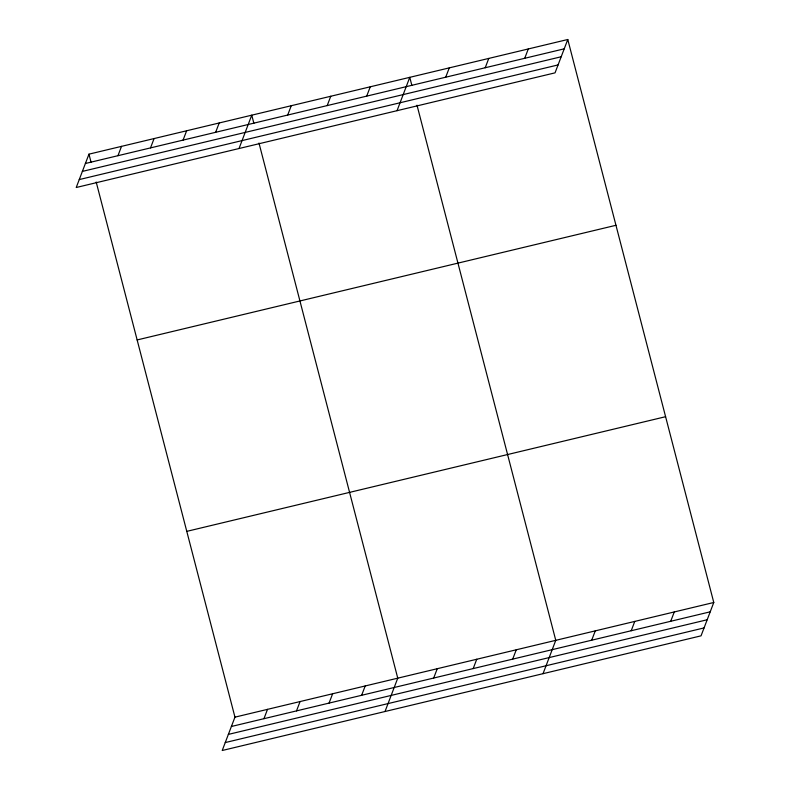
<?xml version="1.0" encoding="UTF-8"?>
<svg xmlns="http://www.w3.org/2000/svg" width="790" height="790" viewBox="0 0 790 790"><rect width="100%" height="100%" fill="white"/><g stroke="black" fill="none" stroke-linecap="round" stroke-linejoin="round"><path stroke-width="1.19" d="M88.964 154.159L76.225 187.507L555.044 72.848L567.783 39.5L88.964 154.159L91.067 162.286M117.957 155.689L121.522 146.357M150.515 147.898L154.08 138.566M183.073 140.097L186.638 130.765M215.64 132.305L219.195 122.973M239.024 148.52L251.763 115.172L253.867 123.299M287.698 115.044L291.263 105.712M327.198 105.584L330.763 96.252M366.708 96.123L370.263 86.791M397.034 110.689L409.773 77.341L411.876 85.468M445.708 77.213L449.273 67.881M96.192 182.026L234.956 717.152L222.217 750.5L701.036 635.841L713.775 602.494L567.783 39.5M485.208 67.752L488.773 58.42M263.949 718.683L267.514 709.351M524.718 58.292L528.283 48.96M296.507 710.891L300.072 701.56M329.075 703.09L332.63 693.758M361.632 695.299L365.197 685.967M385.016 711.514L397.755 678.166L258.982 143.039M433.69 678.037L437.255 668.705M473.19 668.577L476.755 659.245M512.7 659.117L516.265 649.785M543.026 673.682L555.765 640.335L417.001 105.208M591.7 640.206L595.265 630.874M631.21 630.746L634.765 621.414M670.71 621.286L674.275 611.954M85.399 163.49L564.218 48.832M82.367 171.41L561.186 56.761M79.257 179.577L558.076 64.928M137.134 339.947L615.963 225.288M186.776 531.364L665.595 416.705M234.956 717.152L713.775 602.494M231.391 726.484L710.21 611.825M228.359 734.404L707.188 619.755M225.249 742.57L704.068 627.922"/></g></svg>
